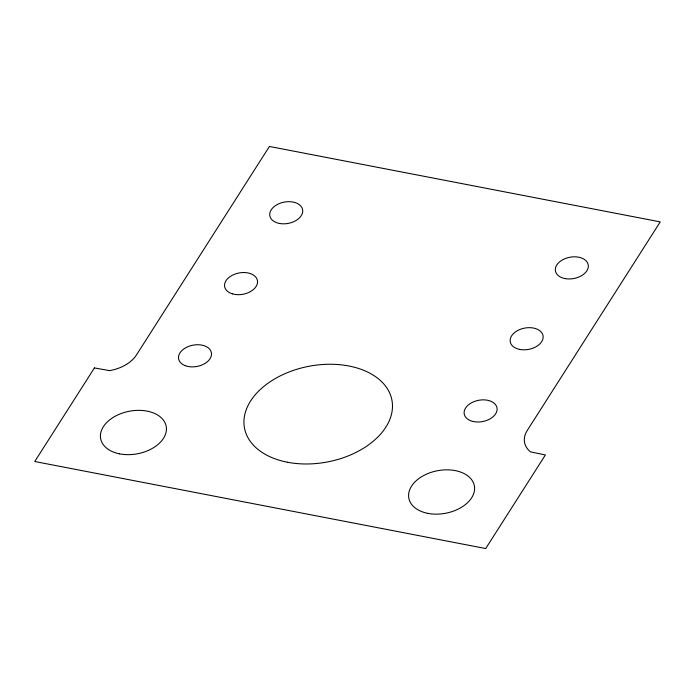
<?xml version="1.0" encoding="UTF-8"?>
<svg xmlns="http://www.w3.org/2000/svg" width="695" height="695" viewBox="0 0 695 695"><rect width="100%" height="100%" fill="white"/><g stroke="black" fill="none" stroke-linecap="round" stroke-linejoin="round"><path stroke-width="1.04" d="M94.424 367.924L34.75 461.506L485.709 548.546L545.384 454.964L530.476 451.872A33.351 21.658 -10.7 0 1 527.262 430.448L660.25 221.887L269.417 146.454L136.428 355.006A33.351 21.658 -10.7 0 1 109.584 370.635L94.424 367.924M565.009 278.582A16.671 10.825 -10.7 0 0 588.257 265.047A16.671 10.825 -10.7 0 0 562.22 260.026A16.671 10.825 -10.7 0 0 565.009 278.582M519.825 349.437A16.671 10.825 -10.7 0 0 543.082 335.902A16.671 10.825 -10.7 0 0 517.045 330.881A16.671 10.825 -10.7 0 0 519.825 349.437M473.365 421.535A16.671 10.825 -10.7 0 0 497.081 408.408A16.671 10.825 -10.7 0 0 471.401 402.848A16.671 10.825 -10.7 0 0 473.365 421.535M184.992 365.579A16.671 10.825 -10.7 0 0 211.376 355.44A16.671 10.825 -10.7 0 0 188.64 346.397A16.671 10.825 -10.7 0 0 184.992 365.579M232.382 293.855A16.671 10.825 -10.7 0 0 257.541 282.144A16.671 10.825 -10.7 0 0 233.199 274.829A16.671 10.825 -10.7 0 0 232.382 293.855M119.418 453.826A33.351 21.658 -10.7 0 0 166.322 427.104A33.351 21.658 -10.7 0 0 114.553 416.592A33.351 21.658 -10.7 0 0 119.418 453.826M427.946 513.379A33.351 21.658 -10.7 0 0 474.442 486.318A33.351 21.658 -10.7 0 0 422.378 476.266A33.351 21.658 -10.7 0 0 427.946 513.379M279.407 223.451A16.671 10.825 -10.7 0 0 302.655 209.925A16.671 10.825 -10.7 0 0 276.619 204.895A16.671 10.825 -10.7 0 0 279.407 223.451M287.513 462.245A75.034 48.728 -10.7 0 0 392.128 401.363A75.034 48.728 -10.7 0 0 274.968 378.749A75.034 48.728 -10.7 0 0 287.513 462.245"/></g></svg>
